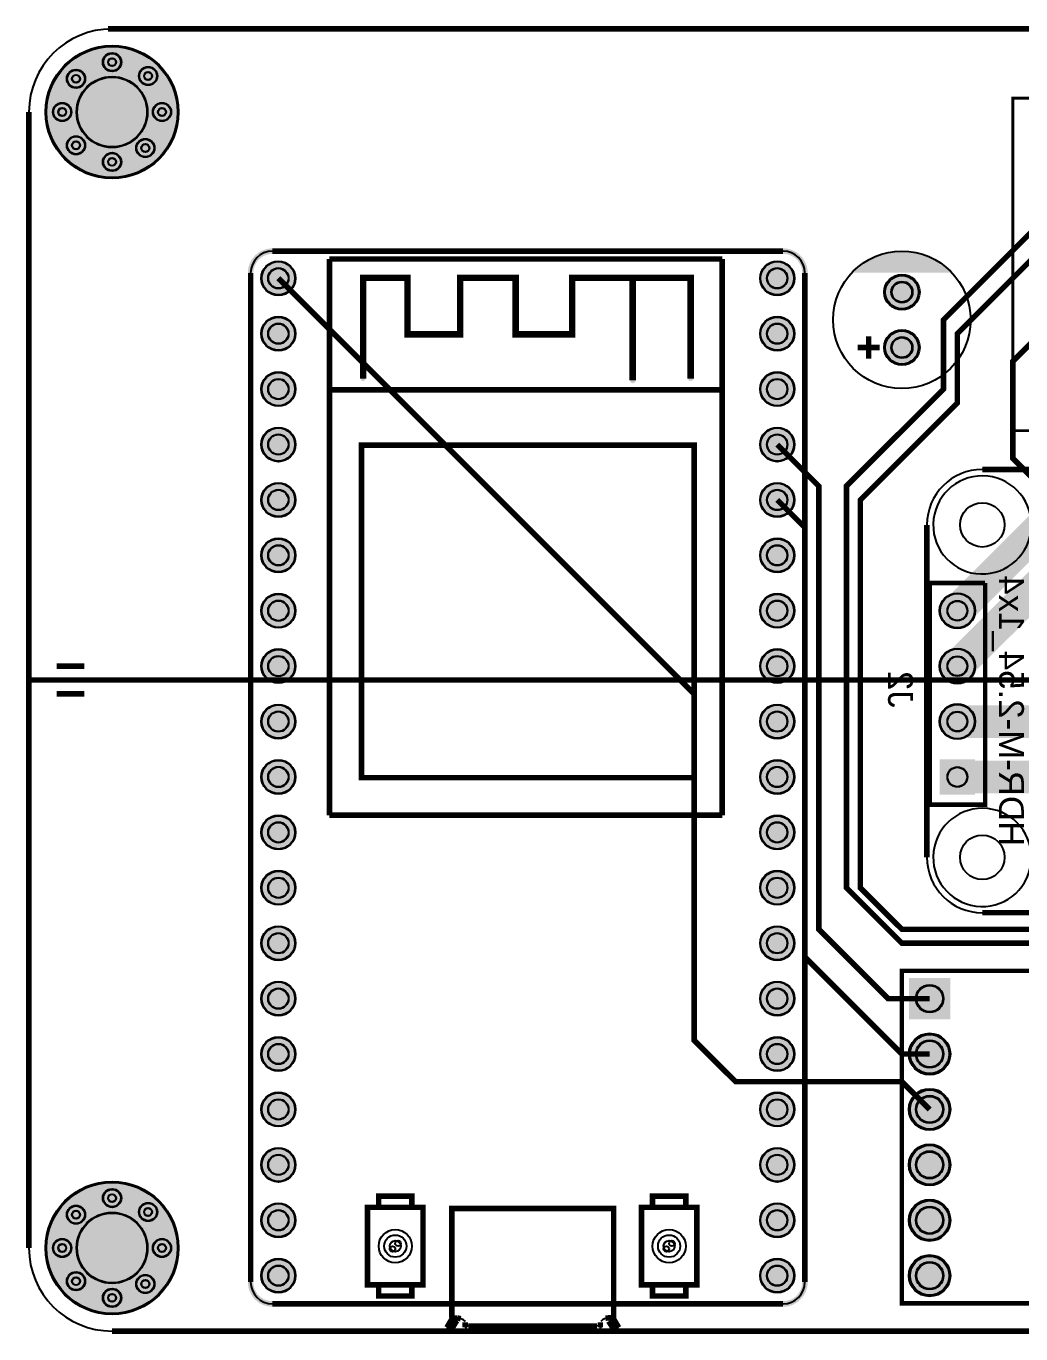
# Model space of a CAD drawing. Header units: millimetres. Extents: x 0 to 136, y 0 to 68.
# Drawn here: x -0.1 to 45.5, y -0.1 to 59.8 of the extents above; entities that cross this region are included whole.
import ezdxf

# ---------------------------------------------------------------- set-up
doc = ezdxf.new("R2010")
doc.units = ezdxf.units.MM
for name, color, linetype, true_color in [('BoardOutLine', 7, 'Continuous', 0xff00ff), ('BottomLayer', 7, 'Continuous', 0x0000ff), ('BottomSilkLayer', 7, 'Continuous', 0x66cc33), ('BottomSolderMaskLayer', 7, 'Continuous', 0xaa00ff), ('Document', 7, 'Continuous', 0xffffff), ('Inner1', 7, 'Continuous', 0x999966), ('Inner2', 7, 'Continuous', 0x008000), ('Multi-Layer', 7, 'Continuous', 0xc0c0c0), ('TopLayer', 7, 'Continuous', 0xff0000), ('TopSilkLayer', 7, 'Continuous', 0xffcc00), ('TopSolderMaskLayer', 7, 'Continuous', 0x800080)]:
    doc.layers.add(name, color=color, linetype=linetype, true_color=true_color)
doc.styles.get("Standard").update_dxf_attribs({"font": 'arial.ttf'})

msp = doc.modelspace()

# ---------------------------------------------------------------- hatches: boundary and pattern name
at = {"layer": 'BottomSolderMaskLayer'}
for points in [[(0.759, 55.88, 1), (6.861, 55.88, 1)], [(3.385, 58.166, 1), (4.235, 58.166, 1)], [(1.734, 57.404, 1), (2.584, 57.404, 1)], [(5.036, 57.531, 1), (5.886, 57.531, 1)], [(1.099, 55.88, 1), (1.949, 55.88, 1)], [(5.671, 55.88, 1), (6.521, 55.88, 1)], [(1.734, 54.356, 1), (2.584, 54.356, 1)], [(4.909, 54.229, 1), (5.759, 54.229, 1)], [(3.385, 53.594, 1), (4.235, 53.594, 1)], [(10.643, 48.26, 1), (12.217, 48.26, 1)], [(33.503, 48.26, 1), (35.077, 48.26, 1)], [(39.192, 47.625, 1), (40.818, 47.625, 1)], [(10.643, 45.72, 1), (12.217, 45.72, 1)], [(33.503, 45.72, 1), (35.077, 45.72, 1)], [(39.192, 45.085, 1), (40.818, 45.085, 1)], [(10.643, 43.18, 1), (12.217, 43.18, 1)], [(33.503, 43.18, 1), (35.077, 43.18, 1)], [(10.643, 40.64, 1), (12.217, 40.64, 1)], [(33.503, 40.64, 1), (35.077, 40.64, 1)], [(10.643, 38.1, 1), (12.217, 38.1, 1)], [(33.503, 38.1, 1), (35.077, 38.1, 1)], [(10.643, 35.56, 1), (12.217, 35.56, 1)], [(33.503, 35.56, 1), (35.077, 35.56, 1)], [(10.643, 33.02, 1), (12.217, 33.02, 1)], [(33.503, 33.02, 1), (35.077, 33.02, 1)], [(41.732, 33.02, 1), (43.358, 33.02, 1)], [(10.643, 30.48, 1), (12.217, 30.48, 1)], [(33.503, 30.48, 1), (35.077, 30.48, 1)], [(41.732, 30.48, 1), (43.358, 30.48, 1)], [(10.643, 27.94, 1), (12.217, 27.94, 1)], [(33.503, 27.94, 1), (35.077, 27.94, 1)], [(41.732, 27.94, 1), (43.358, 27.94, 1)], [(10.643, 25.4, 1), (12.217, 25.4, 1)], [(33.503, 25.4, 1), (35.077, 25.4, 1)], [(43.358, 24.587), (43.358, 26.213), (41.732, 26.213), (41.732, 24.587)], [(10.643, 22.86, 1), (12.217, 22.86, 1)], [(33.503, 22.86, 1), (35.077, 22.86, 1)], [(10.643, 20.32, 1), (12.217, 20.32, 1)], [(33.503, 20.32, 1), (35.077, 20.32, 1)], [(10.643, 17.78, 1), (12.217, 17.78, 1)], [(33.503, 17.78, 1), (35.077, 17.78, 1)], [(42.226, 16.191), (42.226, 14.289), (40.324, 14.289), (40.324, 16.191)], [(10.643, 15.24, 1), (12.217, 15.24, 1)], [(33.503, 15.24, 1), (35.077, 15.24, 1)], [(10.643, 12.7, 1), (12.217, 12.7, 1)], [(33.503, 12.7, 1), (35.077, 12.7, 1)], [(40.324, 12.7, 1), (42.226, 12.7, 1)], [(10.643, 10.16, 1), (12.217, 10.16, 1)], [(33.503, 10.16, 1), (35.077, 10.16, 1)], [(40.324, 10.16, 1), (42.226, 10.16, 1)], [(10.643, 7.62, 1), (12.217, 7.62, 1)], [(33.503, 7.62, 1), (35.077, 7.62, 1)], [(40.324, 7.62, 1), (42.226, 7.62, 1)], [(0.759, 3.81, 1), (6.861, 3.81, 1)], [(3.385, 6.096, 1), (4.235, 6.096, 1)], [(40.324, 5.08, 1), (42.226, 5.08, 1)], [(1.734, 5.334, 1), (2.584, 5.334, 1)], [(5.036, 5.461, 1), (5.886, 5.461, 1)], [(10.643, 5.08, 1), (12.217, 5.08, 1)], [(33.503, 5.08, 1), (35.077, 5.08, 1)], [(1.099, 3.81, 1), (1.949, 3.81, 1)], [(5.671, 3.81, 1), (6.521, 3.81, 1)], [(10.643, 2.54, 1), (12.217, 2.54, 1)], [(33.503, 2.54, 1), (35.077, 2.54, 1)], [(40.324, 2.54, 1), (42.226, 2.54, 1)], [(1.734, 2.286, 1), (2.584, 2.286, 1)], [(4.909, 2.159, 1), (5.759, 2.159, 1)], [(3.385, 1.524, 1), (4.235, 1.524, 1)]]:
    msp.add_hatch(color=256, dxfattribs=at).paths.add_polyline_path(points)
at = {"layer": 'Document'}
for points in [[(10.287, 48.505), (10.288, 48.547), (10.291, 48.59), (10.296, 48.633), (10.304, 48.675), (10.313, 48.717), (10.325, 48.758), (10.338, 48.799), (10.353, 48.839), (10.371, 48.878), (10.39, 48.916), (10.411, 48.953), (10.434, 48.99), (10.459, 49.025), (10.485, 49.058), (10.513, 49.091), (10.543, 49.122), (10.574, 49.151), (10.606, 49.179), (10.64, 49.206), (10.675, 49.23), (10.711, 49.253), (10.748, 49.275), (10.787, 49.294), (10.826, 49.311), (10.866, 49.327), (10.907, 49.34), (10.948, 49.351), (10.99, 49.361), (11.032, 49.368), (11.074, 49.373), (11.117, 49.377), (11.16, 49.378), (11.177, 49.379), (11.193, 49.382), (11.209, 49.387), (11.223, 49.395), (11.237, 49.404), (11.25, 49.415), (11.261, 49.427), (11.27, 49.441), (11.277, 49.456), (11.283, 49.472), (11.286, 49.488), (11.287, 49.505), (11.286, 49.521), (11.283, 49.537), (11.277, 49.553), (11.27, 49.568), (11.261, 49.582), (11.25, 49.594), (11.237, 49.605), (11.223, 49.615), (11.209, 49.622), (11.193, 49.627), (11.177, 49.631), (11.16, 49.632), (11.111, 49.631), (11.062, 49.627), (11.013, 49.622), (10.964, 49.615), (10.916, 49.605), (10.868, 49.593), (10.821, 49.579), (10.775, 49.564), (10.729, 49.546), (10.684, 49.526), (10.64, 49.504), (10.596, 49.481), (10.554, 49.455), (10.514, 49.428), (10.474, 49.399), (10.436, 49.368), (10.399, 49.336), (10.363, 49.302), (10.329, 49.266), (10.297, 49.229), (10.266, 49.191), (10.237, 49.151), (10.209, 49.11), (10.184, 49.068), (10.16, 49.025), (10.139, 48.981), (10.119, 48.936), (10.101, 48.89), (10.085, 48.844), (10.071, 48.796), (10.06, 48.749), (10.05, 48.7), (10.043, 48.652), (10.037, 48.603), (10.034, 48.554), (10.033, 48.505), (10.034, 48.488), (10.037, 48.472), (10.043, 48.456), (10.05, 48.441), (10.059, 48.427), (10.07, 48.415), (10.083, 48.404), (10.096, 48.395), (10.111, 48.387), (10.127, 48.382), (10.143, 48.379), (10.16, 48.378), (10.177, 48.379), (10.193, 48.382), (10.209, 48.387), (10.223, 48.395), (10.237, 48.404), (10.25, 48.415), (10.261, 48.427), (10.27, 48.441), (10.277, 48.456), (10.283, 48.472), (10.286, 48.488), (10.287, 48.505)], [(11.16, 49.632), (34.56, 49.632), (34.577, 49.631), (34.593, 49.627), (34.609, 49.622), (34.623, 49.615), (34.637, 49.605), (34.65, 49.594), (34.661, 49.582), (34.67, 49.568), (34.677, 49.553), (34.683, 49.537), (34.686, 49.521), (34.687, 49.505), (34.686, 49.488), (34.683, 49.472), (34.677, 49.456), (34.67, 49.441), (34.661, 49.427), (34.65, 49.415), (34.637, 49.404), (34.623, 49.395), (34.609, 49.387), (34.593, 49.382), (34.577, 49.379), (34.56, 49.378), (11.16, 49.378), (11.143, 49.379), (11.127, 49.382), (11.111, 49.387), (11.096, 49.395), (11.083, 49.404), (11.07, 49.415), (11.059, 49.427), (11.05, 49.441), (11.043, 49.456), (11.037, 49.472), (11.034, 49.488), (11.033, 49.505), (11.034, 49.521), (11.037, 49.537), (11.043, 49.553), (11.05, 49.568), (11.059, 49.582), (11.07, 49.594), (11.083, 49.605), (11.096, 49.615), (11.111, 49.622), (11.127, 49.627), (11.143, 49.631), (11.16, 49.632)], [(34.56, 49.378), (34.603, 49.377), (34.646, 49.373), (34.688, 49.368), (34.73, 49.361), (34.772, 49.351), (34.813, 49.34), (34.854, 49.327), (34.894, 49.311), (34.933, 49.294), (34.972, 49.275), (35.009, 49.253), (35.045, 49.23), (35.08, 49.206), (35.114, 49.179), (35.146, 49.151), (35.177, 49.122), (35.207, 49.091), (35.235, 49.058), (35.261, 49.025), (35.286, 48.99), (35.309, 48.953), (35.33, 48.916), (35.349, 48.878), (35.367, 48.839), (35.382, 48.799), (35.395, 48.758), (35.407, 48.717), (35.416, 48.675), (35.424, 48.633), (35.429, 48.59), (35.432, 48.547), (35.433, 48.505), (35.434, 48.488), (35.437, 48.472), (35.443, 48.456), (35.45, 48.441), (35.459, 48.427), (35.47, 48.415), (35.483, 48.404), (35.496, 48.395), (35.511, 48.387), (35.527, 48.382), (35.543, 48.379), (35.56, 48.378), (35.577, 48.379), (35.593, 48.382), (35.609, 48.387), (35.623, 48.395), (35.637, 48.404), (35.65, 48.415), (35.661, 48.427), (35.67, 48.441), (35.677, 48.456), (35.683, 48.472), (35.686, 48.488), (35.687, 48.505), (35.686, 48.554), (35.683, 48.603), (35.677, 48.652), (35.67, 48.7), (35.66, 48.749), (35.649, 48.796), (35.635, 48.844), (35.619, 48.89), (35.601, 48.936), (35.581, 48.981), (35.56, 49.025), (35.536, 49.068), (35.51, 49.11), (35.483, 49.151), (35.454, 49.191), (35.423, 49.229), (35.391, 49.266), (35.357, 49.302), (35.321, 49.336), (35.284, 49.368), (35.246, 49.399), (35.206, 49.428), (35.166, 49.455), (35.123, 49.481), (35.08, 49.504), (35.036, 49.526), (34.991, 49.546), (34.945, 49.564), (34.899, 49.579), (34.852, 49.593), (34.804, 49.605), (34.756, 49.615), (34.707, 49.622), (34.658, 49.627), (34.609, 49.631), (34.56, 49.632), (34.543, 49.631), (34.527, 49.627), (34.511, 49.622), (34.496, 49.615), (34.483, 49.605), (34.47, 49.594), (34.459, 49.582), (34.45, 49.568), (34.443, 49.553), (34.437, 49.537), (34.434, 49.521), (34.433, 49.505), (34.434, 49.488), (34.437, 49.472), (34.443, 49.456), (34.45, 49.441), (34.459, 49.427), (34.47, 49.415), (34.483, 49.404), (34.496, 49.395), (34.511, 49.387), (34.527, 49.382), (34.543, 49.379), (34.56, 49.378)], [(10.033, 2.245), (10.033, 48.505), (10.034, 48.521), (10.037, 48.537), (10.043, 48.553), (10.05, 48.568), (10.059, 48.582), (10.07, 48.594), (10.083, 48.605), (10.096, 48.615), (10.111, 48.622), (10.127, 48.627), (10.143, 48.631), (10.16, 48.632), (10.177, 48.631), (10.193, 48.627), (10.209, 48.622), (10.223, 48.615), (10.237, 48.605), (10.25, 48.594), (10.261, 48.582), (10.27, 48.568), (10.277, 48.553), (10.283, 48.537), (10.286, 48.521), (10.287, 48.505), (10.287, 2.245), (10.286, 2.228), (10.283, 2.212), (10.277, 2.196), (10.27, 2.181), (10.261, 2.167), (10.25, 2.155), (10.237, 2.144), (10.223, 2.135), (10.209, 2.127), (10.193, 2.122), (10.177, 2.119), (10.16, 2.118), (10.143, 2.119), (10.127, 2.122), (10.111, 2.127), (10.096, 2.135), (10.083, 2.144), (10.07, 2.155), (10.059, 2.167), (10.05, 2.181), (10.043, 2.196), (10.037, 2.212), (10.034, 2.228), (10.033, 2.245)], [(35.687, 48.505), (35.687, 2.245), (35.686, 2.228), (35.683, 2.212), (35.677, 2.196), (35.67, 2.181), (35.661, 2.167), (35.65, 2.155), (35.637, 2.144), (35.623, 2.135), (35.609, 2.127), (35.593, 2.122), (35.577, 2.119), (35.56, 2.118), (35.543, 2.119), (35.527, 2.122), (35.511, 2.127), (35.496, 2.135), (35.483, 2.144), (35.47, 2.155), (35.459, 2.167), (35.45, 2.181), (35.443, 2.196), (35.437, 2.212), (35.434, 2.228), (35.433, 2.245), (35.433, 48.505), (35.434, 48.521), (35.437, 48.537), (35.443, 48.553), (35.45, 48.568), (35.459, 48.582), (35.47, 48.594), (35.483, 48.605), (35.496, 48.615), (35.511, 48.622), (35.527, 48.627), (35.543, 48.631), (35.56, 48.632), (35.577, 48.631), (35.593, 48.627), (35.609, 48.622), (35.623, 48.615), (35.637, 48.605), (35.65, 48.594), (35.661, 48.582), (35.67, 48.568), (35.677, 48.553), (35.683, 48.537), (35.686, 48.521), (35.687, 48.505)], [(15.21, 43.65), (15.21, 48.3), (15.211, 48.314), (15.214, 48.328), (15.219, 48.342), (15.226, 48.354), (15.234, 48.365), (15.245, 48.376), (15.256, 48.384), (15.268, 48.391), (15.282, 48.396), (15.296, 48.399), (15.31, 48.4), (17.36, 48.4), (17.374, 48.399), (17.388, 48.396), (17.402, 48.391), (17.414, 48.384), (17.425, 48.376), (17.436, 48.365), (17.444, 48.354), (17.451, 48.342), (17.456, 48.328), (17.459, 48.314), (17.46, 48.3), (17.46, 45.8), (19.66, 45.8), (19.66, 48.3), (19.661, 48.314), (19.664, 48.328), (19.669, 48.342), (19.676, 48.354), (19.684, 48.365), (19.695, 48.376), (19.706, 48.384), (19.718, 48.391), (19.732, 48.396), (19.746, 48.399), (19.76, 48.4), (22.31, 48.4), (22.324, 48.399), (22.338, 48.396), (22.352, 48.391), (22.364, 48.384), (22.375, 48.376), (22.386, 48.365), (22.394, 48.354), (22.401, 48.342), (22.406, 48.328), (22.409, 48.314), (22.41, 48.3), (22.41, 45.8), (24.76, 45.8), (24.76, 48.25), (24.761, 48.268), (24.764, 48.286), (24.77, 48.303), (24.777, 48.32), (24.787, 48.335), (24.798, 48.349), (24.811, 48.362), (24.825, 48.373), (24.84, 48.383), (24.857, 48.39), (24.874, 48.396), (24.892, 48.399), (24.91, 48.4), (30.31, 48.4), (30.328, 48.399), (30.346, 48.396), (30.363, 48.39), (30.38, 48.383), (30.395, 48.373), (30.409, 48.362), (30.422, 48.349), (30.433, 48.335), (30.443, 48.32), (30.45, 48.303), (30.456, 48.286), (30.459, 48.268), (30.46, 48.25), (30.46, 43.7), (30.459, 43.682), (30.456, 43.664), (30.45, 43.647), (30.443, 43.63), (30.433, 43.615), (30.422, 43.601), (30.409, 43.588), (30.395, 43.577), (30.38, 43.567), (30.363, 43.56), (30.346, 43.554), (30.328, 43.551), (30.31, 43.55), (30.296, 43.551), (30.282, 43.554), (30.268, 43.559), (30.256, 43.566), (30.245, 43.574), (30.234, 43.585), (30.226, 43.596), (30.219, 43.608), (30.214, 43.622), (30.211, 43.636), (30.21, 43.65), (30.21, 48.15), (27.81, 48.15), (27.81, 43.6), (27.809, 43.582), (27.806, 43.564), (27.8, 43.547), (27.793, 43.53), (27.783, 43.515), (27.772, 43.501), (27.759, 43.488), (27.745, 43.477), (27.73, 43.467), (27.713, 43.46), (27.696, 43.454), (27.678, 43.451), (27.66, 43.45), (27.646, 43.451), (27.632, 43.454), (27.618, 43.459), (27.606, 43.466), (27.595, 43.474), (27.584, 43.485), (27.576, 43.496), (27.569, 43.508), (27.564, 43.522), (27.561, 43.536), (27.56, 43.55), (27.56, 48.15), (25.01, 48.15), (25.01, 45.65), (25.009, 45.636), (25.006, 45.622), (25.001, 45.608), (24.994, 45.596), (24.986, 45.585), (24.975, 45.574), (24.964, 45.566), (24.952, 45.559), (24.938, 45.554), (24.924, 45.551), (24.91, 45.55), (22.36, 45.55), (22.339, 45.551), (22.318, 45.554), (22.298, 45.56), (22.279, 45.567), (22.26, 45.577), (22.242, 45.588), (22.226, 45.601), (22.211, 45.616), (22.198, 45.632), (22.187, 45.65), (22.177, 45.669), (22.17, 45.688), (22.164, 45.708), (22.161, 45.729), (22.16, 45.75), (22.16, 48.15), (19.86, 48.15), (19.86, 45.75), (19.859, 45.729), (19.856, 45.708), (19.85, 45.688), (19.843, 45.669), (19.833, 45.65), (19.822, 45.632), (19.809, 45.616), (19.794, 45.601), (19.778, 45.588), (19.76, 45.577), (19.741, 45.567), (19.722, 45.56), (19.702, 45.554), (19.681, 45.551), (19.66, 45.55), (17.36, 45.55), (17.342, 45.551), (17.324, 45.554), (17.307, 45.56), (17.29, 45.567), (17.275, 45.577), (17.261, 45.588), (17.248, 45.601), (17.237, 45.615), (17.227, 45.63), (17.22, 45.647), (17.214, 45.664), (17.211, 45.682), (17.21, 45.7), (17.21, 48.2), (15.41, 48.2), (15.41, 43.65), (15.409, 43.636), (15.406, 43.622), (15.401, 43.608), (15.394, 43.596), (15.386, 43.585), (15.375, 43.574), (15.364, 43.566), (15.352, 43.559), (15.338, 43.554), (15.324, 43.551), (15.31, 43.55), (15.296, 43.551), (15.282, 43.554), (15.268, 43.559), (15.256, 43.566), (15.245, 43.574), (15.234, 43.585), (15.226, 43.596), (15.219, 43.608), (15.214, 43.622), (15.211, 43.636), (15.21, 43.65)], [(11.16, 1.372), (11.117, 1.373), (11.074, 1.376), (11.032, 1.381), (10.99, 1.388), (10.948, 1.398), (10.907, 1.409), (10.866, 1.423), (10.826, 1.438), (10.787, 1.455), (10.748, 1.475), (10.711, 1.496), (10.675, 1.519), (10.64, 1.543), (10.606, 1.57), (10.574, 1.598), (10.543, 1.627), (10.513, 1.658), (10.485, 1.691), (10.459, 1.725), (10.434, 1.76), (10.411, 1.796), (10.39, 1.833), (10.371, 1.871), (10.353, 1.911), (10.338, 1.95), (10.325, 1.991), (10.313, 2.032), (10.304, 2.074), (10.296, 2.117), (10.291, 2.159), (10.288, 2.202), (10.287, 2.245), (10.286, 2.261), (10.283, 2.277), (10.277, 2.293), (10.27, 2.308), (10.261, 2.322), (10.25, 2.334), (10.237, 2.345), (10.223, 2.355), (10.209, 2.362), (10.193, 2.367), (10.177, 2.371), (10.16, 2.372), (10.143, 2.371), (10.127, 2.367), (10.111, 2.362), (10.096, 2.355), (10.083, 2.345), (10.07, 2.334), (10.059, 2.322), (10.05, 2.308), (10.043, 2.293), (10.037, 2.277), (10.034, 2.261), (10.033, 2.245), (10.034, 2.195), (10.037, 2.146), (10.043, 2.097), (10.05, 2.049), (10.06, 2.001), (10.071, 1.953), (10.085, 1.906), (10.101, 1.859), (10.119, 1.813), (10.139, 1.768), (10.16, 1.724), (10.184, 1.681), (10.209, 1.639), (10.237, 1.598), (10.266, 1.559), (10.297, 1.52), (10.329, 1.483), (10.363, 1.448), (10.399, 1.414), (10.436, 1.381), (10.474, 1.35), (10.514, 1.321), (10.554, 1.294), (10.596, 1.269), (10.64, 1.245), (10.684, 1.223), (10.729, 1.203), (10.775, 1.186), (10.821, 1.17), (10.868, 1.156), (10.916, 1.144), (10.964, 1.135), (11.013, 1.127), (11.062, 1.122), (11.111, 1.119), (11.16, 1.118), (11.177, 1.119), (11.193, 1.122), (11.209, 1.127), (11.223, 1.135), (11.237, 1.144), (11.25, 1.155), (11.261, 1.167), (11.27, 1.181), (11.277, 1.196), (11.283, 1.212), (11.286, 1.228), (11.287, 1.245), (11.286, 1.261), (11.283, 1.277), (11.277, 1.293), (11.27, 1.308), (11.261, 1.322), (11.25, 1.334), (11.237, 1.345), (11.223, 1.355), (11.209, 1.362), (11.193, 1.367), (11.177, 1.371), (11.16, 1.372)], [(35.433, 2.245), (35.432, 2.202), (35.429, 2.159), (35.424, 2.117), (35.416, 2.074), (35.407, 2.032), (35.395, 1.991), (35.382, 1.95), (35.367, 1.911), (35.349, 1.871), (35.33, 1.833), (35.309, 1.796), (35.286, 1.76), (35.261, 1.725), (35.235, 1.691), (35.207, 1.658), (35.177, 1.627), (35.146, 1.598), (35.114, 1.57), (35.08, 1.543), (35.045, 1.519), (35.009, 1.496), (34.972, 1.475), (34.933, 1.455), (34.894, 1.438), (34.854, 1.423), (34.813, 1.409), (34.772, 1.398), (34.73, 1.388), (34.688, 1.381), (34.646, 1.376), (34.603, 1.373), (34.56, 1.372), (34.543, 1.371), (34.527, 1.367), (34.511, 1.362), (34.496, 1.355), (34.483, 1.345), (34.47, 1.334), (34.459, 1.322), (34.45, 1.308), (34.443, 1.293), (34.437, 1.277), (34.434, 1.261), (34.433, 1.245), (34.434, 1.228), (34.437, 1.212), (34.443, 1.196), (34.45, 1.181), (34.459, 1.167), (34.47, 1.155), (34.483, 1.144), (34.496, 1.135), (34.511, 1.127), (34.527, 1.122), (34.543, 1.119), (34.56, 1.118), (34.609, 1.119), (34.658, 1.122), (34.707, 1.127), (34.756, 1.135), (34.804, 1.144), (34.852, 1.156), (34.899, 1.17), (34.945, 1.186), (34.991, 1.203), (35.036, 1.223), (35.08, 1.245), (35.123, 1.269), (35.166, 1.294), (35.206, 1.321), (35.246, 1.35), (35.284, 1.381), (35.321, 1.414), (35.357, 1.448), (35.391, 1.483), (35.423, 1.52), (35.454, 1.559), (35.483, 1.598), (35.51, 1.639), (35.536, 1.681), (35.56, 1.724), (35.581, 1.768), (35.601, 1.813), (35.619, 1.859), (35.635, 1.906), (35.649, 1.953), (35.66, 2.001), (35.67, 2.049), (35.677, 2.097), (35.683, 2.146), (35.686, 2.195), (35.687, 2.245), (35.686, 2.261), (35.683, 2.277), (35.677, 2.293), (35.67, 2.308), (35.661, 2.322), (35.65, 2.334), (35.637, 2.345), (35.623, 2.355), (35.609, 2.362), (35.593, 2.367), (35.577, 2.371), (35.56, 2.372), (35.543, 2.371), (35.527, 2.367), (35.511, 2.362), (35.496, 2.355), (35.483, 2.345), (35.47, 2.334), (35.459, 2.322), (35.45, 2.308), (35.443, 2.293), (35.437, 2.277), (35.434, 2.261), (35.433, 2.245)], [(34.56, 1.118), (11.16, 1.118), (11.143, 1.119), (11.127, 1.122), (11.111, 1.127), (11.096, 1.135), (11.083, 1.144), (11.07, 1.155), (11.059, 1.167), (11.05, 1.181), (11.043, 1.196), (11.037, 1.212), (11.034, 1.228), (11.033, 1.245), (11.034, 1.261), (11.037, 1.277), (11.043, 1.293), (11.05, 1.308), (11.059, 1.322), (11.07, 1.334), (11.083, 1.345), (11.096, 1.355), (11.111, 1.362), (11.127, 1.367), (11.143, 1.371), (11.16, 1.372), (34.56, 1.372), (34.577, 1.371), (34.593, 1.367), (34.609, 1.362), (34.623, 1.355), (34.637, 1.345), (34.65, 1.334), (34.661, 1.322), (34.67, 1.308), (34.677, 1.293), (34.683, 1.277), (34.686, 1.261), (34.687, 1.245), (34.686, 1.228), (34.683, 1.212), (34.677, 1.196), (34.67, 1.181), (34.661, 1.167), (34.65, 1.155), (34.637, 1.144), (34.623, 1.135), (34.609, 1.127), (34.593, 1.122), (34.577, 1.119), (34.56, 1.118)]]:
    msp.add_hatch(color=256, dxfattribs=at).paths.add_polyline_path(points)
at = {"layer": 'Multi-Layer'}
for points in [[(0.81, 55.88, 1), (6.81, 55.88, 1)], [(3.41, 58.166, 1), (4.21, 58.166, 1)], [(1.759, 57.404, 1), (2.559, 57.404, 1)], [(5.061, 57.531, 1), (5.861, 57.531, 1)], [(1.124, 55.88, 1), (1.924, 55.88, 1)], [(5.696, 55.88, 1), (6.496, 55.88, 1)], [(1.759, 54.356, 1), (2.559, 54.356, 1)], [(4.934, 54.229, 1), (5.734, 54.229, 1)], [(3.41, 53.594, 1), (4.21, 53.594, 1)], [(10.668, 48.26, 1), (12.192, 48.26, 1)], [(33.528, 48.26, 1), (35.052, 48.26, 1)], [(39.243, 47.625, 1), (40.767, 47.625, 1)], [(10.668, 45.72, 1), (12.192, 45.72, 1)], [(33.528, 45.72, 1), (35.052, 45.72, 1)], [(39.243, 45.085, 1), (40.767, 45.085, 1)], [(10.668, 43.18, 1), (12.192, 43.18, 1)], [(33.528, 43.18, 1), (35.052, 43.18, 1)], [(10.668, 40.64, 1), (12.192, 40.64, 1)], [(33.528, 40.64, 1), (35.052, 40.64, 1)], [(10.668, 38.1, 1), (12.192, 38.1, 1)], [(33.528, 38.1, 1), (35.052, 38.1, 1)], [(10.668, 35.56, 1), (12.192, 35.56, 1)], [(33.528, 35.56, 1), (35.052, 35.56, 1)], [(10.668, 33.02, 1), (12.192, 33.02, 1)], [(33.528, 33.02, 1), (35.052, 33.02, 1)], [(41.757, 33.02, 1), (43.332, 33.02, 1)], [(10.668, 30.48, 1), (12.192, 30.48, 1)], [(33.528, 30.48, 1), (35.052, 30.48, 1)], [(41.757, 30.48, 1), (43.332, 30.48, 1)], [(10.668, 27.94, 1), (12.192, 27.94, 1)], [(33.528, 27.94, 1), (35.052, 27.94, 1)], [(41.757, 27.94, 1), (43.332, 27.94, 1)], [(10.668, 25.4, 1), (12.192, 25.4, 1)], [(33.528, 25.4, 1), (35.052, 25.4, 1)], [(43.332, 24.613), (43.332, 26.187), (41.758, 26.187), (41.758, 24.613)], [(10.668, 22.86, 1), (12.192, 22.86, 1)], [(33.528, 22.86, 1), (35.052, 22.86, 1)], [(10.668, 20.32, 1), (12.192, 20.32, 1)], [(33.528, 20.32, 1), (35.052, 20.32, 1)], [(10.668, 17.78, 1), (12.192, 17.78, 1)], [(33.528, 17.78, 1), (35.052, 17.78, 1)], [(10.668, 15.24, 1), (12.192, 15.24, 1)], [(33.528, 15.24, 1), (35.052, 15.24, 1)], [(42.175, 16.14), (42.175, 14.34), (40.375, 14.34), (40.375, 16.14)], [(10.668, 12.7, 1), (12.192, 12.7, 1)], [(33.528, 12.7, 1), (35.052, 12.7, 1)], [(40.375, 12.7, 1), (42.175, 12.7, 1)], [(10.668, 10.16, 1), (12.192, 10.16, 1)], [(33.528, 10.16, 1), (35.052, 10.16, 1)], [(40.375, 10.16, 1), (42.175, 10.16, 1)], [(40.375, 7.62, 1), (42.175, 7.62, 1)], [(10.668, 7.62, 1), (12.192, 7.62, 1)], [(33.528, 7.62, 1), (35.052, 7.62, 1)], [(0.81, 3.81, 1), (6.81, 3.81, 1)], [(3.41, 6.096, 1), (4.21, 6.096, 1)], [(1.759, 5.334, 1), (2.559, 5.334, 1)], [(5.061, 5.461, 1), (5.861, 5.461, 1)], [(10.668, 5.08, 1), (12.192, 5.08, 1)], [(33.528, 5.08, 1), (35.052, 5.08, 1)], [(40.375, 5.08, 1), (42.175, 5.08, 1)], [(1.124, 3.81, 1), (1.924, 3.81, 1)], [(5.696, 3.81, 1), (6.496, 3.81, 1)], [(10.668, 2.54, 1), (12.192, 2.54, 1)], [(33.528, 2.54, 1), (35.052, 2.54, 1)], [(40.375, 2.54, 1), (42.175, 2.54, 1)], [(1.759, 2.286, 1), (2.559, 2.286, 1)], [(4.934, 2.159, 1), (5.734, 2.159, 1)], [(3.41, 1.524, 1), (4.21, 1.524, 1)]]:
    msp.add_hatch(color=256, dxfattribs=at).paths.add_polyline_path(points)
at = {"layer": 'TopSilkLayer'}
msp.add_hatch(color=256, dxfattribs=at).paths.add_polyline_path([(37.719, 48.514), (37.773, 48.572), (37.828, 48.629), (37.885, 48.684), (37.943, 48.738), (38.003, 48.79), (38.064, 48.841), (38.126, 48.89), (38.189, 48.938), (38.254, 48.984), (38.32, 49.028), (38.386, 49.07), (38.454, 49.111), (38.523, 49.15), (38.593, 49.187), (38.664, 49.223), (38.736, 49.256), (38.809, 49.288), (38.882, 49.318), (38.956, 49.346), (39.031, 49.372), (39.107, 49.396), (39.183, 49.418), (39.259, 49.438), (39.337, 49.457), (39.414, 49.473), (39.492, 49.487), (39.571, 49.499), (39.649, 49.509), (39.728, 49.518), (39.807, 49.524), (39.886, 49.528), (39.965, 49.53), (40.045, 49.53), (40.124, 49.528), (40.203, 49.524), (40.282, 49.518), (40.361, 49.509), (40.439, 49.499), (40.518, 49.487), (40.596, 49.473), (40.673, 49.457), (40.751, 49.438), (40.827, 49.418), (40.903, 49.396), (40.979, 49.372), (41.054, 49.346), (41.128, 49.318), (41.201, 49.288), (41.274, 49.256), (41.346, 49.223), (41.417, 49.187), (41.487, 49.15), (41.556, 49.111), (41.624, 49.07), (41.69, 49.028), (41.756, 48.984), (41.821, 48.938), (41.884, 48.89), (41.946, 48.841), (42.007, 48.79), (42.067, 48.738), (42.125, 48.684), (42.182, 48.629), (42.237, 48.572), (42.291, 48.514)])
at = {"layer": 'TopSolderMaskLayer'}
for points in [[(0.759, 55.88, 1), (6.861, 55.88, 1)], [(3.385, 58.166, 1), (4.235, 58.166, 1)], [(1.734, 57.404, 1), (2.584, 57.404, 1)], [(5.036, 57.531, 1), (5.886, 57.531, 1)], [(1.099, 55.88, 1), (1.949, 55.88, 1)], [(5.671, 55.88, 1), (6.521, 55.88, 1)], [(1.734, 54.356, 1), (2.584, 54.356, 1)], [(4.909, 54.229, 1), (5.759, 54.229, 1)], [(3.385, 53.594, 1), (4.235, 53.594, 1)], [(10.643, 48.26, 1), (12.217, 48.26, 1)], [(33.503, 48.26, 1), (35.077, 48.26, 1)], [(39.192, 47.625, 1), (40.818, 47.625, 1)], [(10.643, 45.72, 1), (12.217, 45.72, 1)], [(33.503, 45.72, 1), (35.077, 45.72, 1)], [(39.192, 45.085, 1), (40.818, 45.085, 1)], [(10.643, 43.18, 1), (12.217, 43.18, 1)], [(33.503, 43.18, 1), (35.077, 43.18, 1)], [(10.643, 40.64, 1), (12.217, 40.64, 1)], [(33.503, 40.64, 1), (35.077, 40.64, 1)], [(10.643, 38.1, 1), (12.217, 38.1, 1)], [(33.503, 38.1, 1), (35.077, 38.1, 1)], [(10.643, 35.56, 1), (12.217, 35.56, 1)], [(33.503, 35.56, 1), (35.077, 35.56, 1)], [(10.643, 33.02, 1), (12.217, 33.02, 1)], [(33.503, 33.02, 1), (35.077, 33.02, 1)], [(41.732, 33.02, 1), (43.358, 33.02, 1)], [(10.643, 30.48, 1), (12.217, 30.48, 1)], [(33.503, 30.48, 1), (35.077, 30.48, 1)], [(41.732, 30.48, 1), (43.358, 30.48, 1)], [(10.643, 27.94, 1), (12.217, 27.94, 1)], [(33.503, 27.94, 1), (35.077, 27.94, 1)], [(41.732, 27.94, 1), (43.358, 27.94, 1)], [(10.643, 25.4, 1), (12.217, 25.4, 1)], [(33.503, 25.4, 1), (35.077, 25.4, 1)], [(43.358, 24.587), (43.358, 26.213), (41.732, 26.213), (41.732, 24.587)], [(10.643, 22.86, 1), (12.217, 22.86, 1)], [(33.503, 22.86, 1), (35.077, 22.86, 1)], [(10.643, 20.32, 1), (12.217, 20.32, 1)], [(33.503, 20.32, 1), (35.077, 20.32, 1)], [(10.643, 17.78, 1), (12.217, 17.78, 1)], [(33.503, 17.78, 1), (35.077, 17.78, 1)], [(42.226, 16.191), (42.226, 14.289), (40.324, 14.289), (40.324, 16.191)], [(10.643, 15.24, 1), (12.217, 15.24, 1)], [(33.503, 15.24, 1), (35.077, 15.24, 1)], [(10.643, 12.7, 1), (12.217, 12.7, 1)], [(33.503, 12.7, 1), (35.077, 12.7, 1)], [(40.324, 12.7, 1), (42.226, 12.7, 1)], [(10.643, 10.16, 1), (12.217, 10.16, 1)], [(33.503, 10.16, 1), (35.077, 10.16, 1)], [(40.324, 10.16, 1), (42.226, 10.16, 1)], [(10.643, 7.62, 1), (12.217, 7.62, 1)], [(33.503, 7.62, 1), (35.077, 7.62, 1)], [(40.324, 7.62, 1), (42.226, 7.62, 1)], [(0.759, 3.81, 1), (6.861, 3.81, 1)], [(3.385, 6.096, 1), (4.235, 6.096, 1)], [(40.324, 5.08, 1), (42.226, 5.08, 1)], [(1.734, 5.334, 1), (2.584, 5.334, 1)], [(5.036, 5.461, 1), (5.886, 5.461, 1)], [(10.643, 5.08, 1), (12.217, 5.08, 1)], [(33.503, 5.08, 1), (35.077, 5.08, 1)], [(1.099, 3.81, 1), (1.949, 3.81, 1)], [(5.671, 3.81, 1), (6.521, 3.81, 1)], [(10.643, 2.54, 1), (12.217, 2.54, 1)], [(33.503, 2.54, 1), (35.077, 2.54, 1)], [(40.324, 2.54, 1), (42.226, 2.54, 1)], [(1.734, 2.286, 1), (2.584, 2.286, 1)], [(4.909, 2.159, 1), (5.759, 2.159, 1)], [(3.385, 1.524, 1), (4.235, 1.524, 1)]]:
    msp.add_hatch(color=256, dxfattribs=at).paths.add_polyline_path(points)

# ---------------------------------------------------------------- linework, layer by layer
at = {"layer": 'BoardOutLine', "const_width": 0.254}
for points in [[(105.41, 59.69), (3.63, 59.69)], [(0, 55.88), (0, 3.81)], [(3.81, 0), (105.41, 0)]]:
    msp.add_lwpolyline(points, dxfattribs=at)
at = {"layer": 'BoardOutLine'}
for centre, start, end in [((3.81, 55.88), 90, 180), ((3.81, 3.81), 180, 270)]:
    msp.add_arc(centre, 3.81, start, end, dxfattribs=at)
at = {"layer": 'BottomLayer', "const_width": 0.254}
for points in [[(11.43, 48.26), (30.48, 29.21), (30.48, 13.335), (32.385, 11.43), (40.005, 11.43), (41.275, 10.16)], [(41.275, 15.24), (39.37, 15.24), (36.195, 18.415), (36.195, 38.735), (34.29, 40.64)], [(34.29, 38.1), (35.56, 36.83), (35.56, 17.145), (40.005, 12.7), (41.275, 12.7)]]:
    msp.add_lwpolyline(points, dxfattribs=at)
at = {"layer": 'BottomSilkLayer', "const_width": 0.203}
for points in [[(43.815, 34.29), (41.275, 34.29), (41.275, 24.13), (43.815, 24.13), (43.815, 26.035)], [(43.815, 34.29), (43.815, 26.035)]]:
    msp.add_lwpolyline(points, dxfattribs=at)
at = {"layer": 'BottomSolderMaskLayer'}
for centre, radius in [((3.81, 55.88), 3.051), ((3.81, 58.166), 0.425), ((3.81, 58.166), 0.186), ((2.159, 57.404), 0.425), ((2.159, 57.404), 0.186), ((5.461, 57.531), 0.425), ((5.461, 57.531), 0.186), ((3.81, 55.88), 1.627), ((1.524, 55.88), 0.425), ((1.524, 55.88), 0.186), ((6.096, 55.88), 0.425), ((6.096, 55.88), 0.186), ((2.159, 54.356), 0.425), ((5.334, 54.229), 0.425), ((2.159, 54.356), 0.186), ((3.81, 53.594), 0.425), ((5.334, 54.229), 0.186), ((3.81, 53.594), 0.186), ((11.43, 48.26), 0.787), ((11.43, 48.26), 0.472), ((34.29, 48.26), 0.787), ((34.29, 48.26), 0.472), ((40.005, 47.625), 0.813), ((40.005, 47.625), 0.488), ((11.43, 45.72), 0.787), ((11.43, 45.72), 0.472), ((34.29, 45.72), 0.787), ((34.29, 45.72), 0.472), ((40.005, 45.085), 0.813), ((40.005, 45.085), 0.488), ((11.43, 43.18), 0.787), ((34.29, 43.18), 0.787), ((11.43, 43.18), 0.472), ((34.29, 43.18), 0.472), ((11.43, 40.64), 0.787), ((34.29, 40.64), 0.787), ((11.43, 40.64), 0.472), ((34.29, 40.64), 0.472), ((11.43, 38.1), 0.787), ((11.43, 38.1), 0.472), ((34.29, 38.1), 0.787), ((34.29, 38.1), 0.472), ((11.43, 35.56), 0.787), ((11.43, 35.56), 0.472), ((34.29, 35.56), 0.787), ((34.29, 35.56), 0.472), ((11.43, 33.02), 0.787), ((34.29, 33.02), 0.787), ((42.545, 33.02), 0.813), ((11.43, 33.02), 0.472), ((34.29, 33.02), 0.472), ((42.545, 33.02), 0.459), ((11.43, 30.48), 0.787), ((34.29, 30.48), 0.787), ((42.545, 30.48), 0.813), ((11.43, 30.48), 0.472), ((34.29, 30.48), 0.472), ((42.545, 30.48), 0.459), ((11.43, 27.94), 0.787), ((11.43, 27.94), 0.472), ((34.29, 27.94), 0.787), ((34.29, 27.94), 0.472), ((42.545, 27.94), 0.813), ((42.545, 27.94), 0.459), ((11.43, 25.4), 0.787), ((11.43, 25.4), 0.472), ((34.29, 25.4), 0.787), ((34.29, 25.4), 0.472), ((42.545, 25.4), 0.459), ((11.43, 22.86), 0.787), ((34.29, 22.86), 0.787), ((11.43, 22.86), 0.472), ((34.29, 22.86), 0.472), ((11.43, 20.32), 0.787), ((34.29, 20.32), 0.787), ((11.43, 20.32), 0.472), ((34.29, 20.32), 0.472), ((11.43, 17.78), 0.787), ((11.43, 17.78), 0.472), ((34.29, 17.78), 0.787), ((34.29, 17.78), 0.472), ((11.43, 15.24), 0.787), ((11.43, 15.24), 0.472), ((34.29, 15.24), 0.787), ((34.29, 15.24), 0.472), ((41.275, 15.24), 0.634), ((11.43, 12.7), 0.787), ((34.29, 12.7), 0.787), ((41.275, 12.7), 0.951), ((41.275, 12.7), 0.634), ((11.43, 12.7), 0.472), ((34.29, 12.7), 0.472), ((11.43, 10.16), 0.787), ((34.29, 10.16), 0.787), ((41.275, 10.16), 0.951), ((41.275, 10.16), 0.634), ((11.43, 10.16), 0.472), ((34.29, 10.16), 0.472), ((11.43, 7.62), 0.787), ((34.29, 7.62), 0.787), ((41.275, 7.62), 0.951), ((11.43, 7.62), 0.472), ((34.29, 7.62), 0.472), ((41.275, 7.62), 0.634), ((3.81, 3.81), 3.051), ((3.81, 6.096), 0.425), ((3.81, 6.096), 0.186), ((41.275, 5.08), 0.951), ((2.159, 5.334), 0.425), ((2.159, 5.334), 0.186), ((3.81, 3.81), 1.627), ((5.461, 5.461), 0.425), ((5.461, 5.461), 0.186), ((11.43, 5.08), 0.787), ((11.43, 5.08), 0.472), ((34.29, 5.08), 0.787), ((34.29, 5.08), 0.472), ((41.275, 5.08), 0.634), ((1.524, 3.81), 0.425), ((6.096, 3.81), 0.425), ((1.524, 3.81), 0.186), ((6.096, 3.81), 0.186), ((11.43, 2.54), 0.787), ((11.43, 2.54), 0.472), ((34.29, 2.54), 0.787), ((34.29, 2.54), 0.472), ((41.275, 2.54), 0.951), ((41.275, 2.54), 0.634), ((2.159, 2.286), 0.425), ((2.159, 2.286), 0.186), ((5.334, 2.159), 0.425), ((3.81, 1.524), 0.425), ((5.334, 2.159), 0.186), ((3.81, 1.524), 0.186)]:
    msp.add_circle(centre, radius, dxfattribs=at)
at = {"layer": 'Document', "const_width": 0.254}
msp.add_lwpolyline([(0, 29.845), (109.22, 29.845)], dxfattribs=at)
at = {"layer": 'Inner1', "const_width": 1.5}
for points in [[(51.435, 42.545), (51.435, 41.91), (42.545, 33.02)], [(59.055, 42.545), (59.055, 41.275), (60.96, 39.37), (60.96, 33.02), (53.34, 25.4), (42.545, 25.4)]]:
    msp.add_lwpolyline(points, dxfattribs=at)
at = {"layer": 'Inner2', "const_width": 0.254}
msp.add_lwpolyline([(56.515, 55.245), (55.88, 55.245), (45.085, 44.45), (45.085, 40.005), (46.355, 38.735), (46.355, 21.59)], dxfattribs=at)
at = {"layer": 'Multi-Layer'}
for centre, radius in [((3.81, 55.88), 3), ((3.81, 58.166), 0.4), ((3.81, 58.166), 0.175), ((2.159, 57.404), 0.4), ((2.159, 57.404), 0.175), ((5.461, 57.531), 0.4), ((5.461, 57.531), 0.175), ((3.81, 55.88), 1.6), ((1.524, 55.88), 0.4), ((1.524, 55.88), 0.175), ((6.096, 55.88), 0.4), ((6.096, 55.88), 0.175), ((2.159, 54.356), 0.4), ((5.334, 54.229), 0.4), ((2.159, 54.356), 0.175), ((3.81, 53.594), 0.4), ((5.334, 54.229), 0.175), ((3.81, 53.594), 0.175), ((11.43, 48.26), 0.762), ((11.43, 48.26), 0.457), ((34.29, 48.26), 0.762), ((34.29, 48.26), 0.457), ((40.005, 47.625), 0.762), ((40.005, 47.625), 0.457), ((11.43, 45.72), 0.762), ((11.43, 45.72), 0.457), ((34.29, 45.72), 0.762), ((34.29, 45.72), 0.457), ((40.005, 45.085), 0.762), ((40.005, 45.085), 0.457), ((11.43, 43.18), 0.762), ((34.29, 43.18), 0.762), ((11.43, 43.18), 0.457), ((34.29, 43.18), 0.457), ((11.43, 40.64), 0.762), ((34.29, 40.64), 0.762), ((11.43, 40.64), 0.457), ((34.29, 40.64), 0.457), ((11.43, 38.1), 0.762), ((11.43, 38.1), 0.457), ((34.29, 38.1), 0.762), ((34.29, 38.1), 0.457), ((43.688, 36.957), 1.016), ((11.43, 35.56), 0.762), ((11.43, 35.56), 0.457), ((34.29, 35.56), 0.762), ((34.29, 35.56), 0.457), ((11.43, 33.02), 0.762), ((34.29, 33.02), 0.762), ((42.545, 33.02), 0.787), ((11.43, 33.02), 0.457), ((34.29, 33.02), 0.457), ((42.545, 33.02), 0.445), ((11.43, 30.48), 0.762), ((34.29, 30.48), 0.762), ((42.545, 30.48), 0.787), ((11.43, 30.48), 0.457), ((34.29, 30.48), 0.457), ((42.545, 30.48), 0.445), ((11.43, 27.94), 0.762), ((11.43, 27.94), 0.457), ((34.29, 27.94), 0.762), ((34.29, 27.94), 0.457), ((42.545, 27.94), 0.787), ((42.545, 27.94), 0.445), ((11.43, 25.4), 0.762), ((11.43, 25.4), 0.457), ((34.29, 25.4), 0.762), ((34.29, 25.4), 0.457), ((42.545, 25.4), 0.445), ((11.43, 22.86), 0.762), ((34.29, 22.86), 0.762), ((11.43, 22.86), 0.457), ((34.29, 22.86), 0.457), ((43.688, 21.717), 1.016), ((11.43, 20.32), 0.762), ((34.29, 20.32), 0.762), ((11.43, 20.32), 0.457), ((34.29, 20.32), 0.457), ((11.43, 17.78), 0.762), ((11.43, 17.78), 0.457), ((34.29, 17.78), 0.762), ((34.29, 17.78), 0.457), ((11.43, 15.24), 0.762), ((11.43, 15.24), 0.457), ((34.29, 15.24), 0.762), ((34.29, 15.24), 0.457), ((41.275, 15.24), 0.6), ((11.43, 12.7), 0.762), ((34.29, 12.7), 0.762), ((41.275, 12.7), 0.9), ((41.275, 12.7), 0.6), ((11.43, 12.7), 0.457), ((34.29, 12.7), 0.457), ((11.43, 10.16), 0.762), ((34.29, 10.16), 0.762), ((41.275, 10.16), 0.9), ((11.43, 10.16), 0.457), ((34.29, 10.16), 0.457), ((41.275, 10.16), 0.6), ((41.275, 7.62), 0.9), ((11.43, 7.62), 0.762), ((11.43, 7.62), 0.457), ((34.29, 7.62), 0.762), ((34.29, 7.62), 0.457), ((41.275, 7.62), 0.6), ((3.81, 3.81), 3), ((3.81, 6.096), 0.4), ((3.81, 6.096), 0.175), ((2.159, 5.334), 0.4), ((2.159, 5.334), 0.175), ((3.81, 3.81), 1.6), ((5.461, 5.461), 0.4), ((5.461, 5.461), 0.175), ((11.43, 5.08), 0.762), ((11.43, 5.08), 0.457), ((34.29, 5.08), 0.762), ((34.29, 5.08), 0.457), ((41.275, 5.08), 0.9), ((41.275, 5.08), 0.6), ((1.524, 3.81), 0.4), ((6.096, 3.81), 0.4), ((1.524, 3.81), 0.175), ((6.096, 3.81), 0.175), ((11.43, 2.54), 0.762), ((34.29, 2.54), 0.762), ((41.275, 2.54), 0.9), ((41.275, 2.54), 0.6), ((2.159, 2.286), 0.4), ((2.159, 2.286), 0.175), ((5.334, 2.159), 0.4), ((11.43, 2.54), 0.457), ((34.29, 2.54), 0.457), ((3.81, 1.524), 0.4), ((5.334, 2.159), 0.175), ((3.81, 1.524), 0.175)]:
    msp.add_circle(centre, radius, dxfattribs=at)
at = {"layer": 'TopLayer'}
for points, const_width in [([(46.355, 55.245), (46.355, 50.8), (41.91, 46.355), (41.91, 43.18), (37.465, 38.735), (37.465, 20.32), (40.005, 17.78), (53.34, 17.78)], 0.254), ([(48.895, 55.245), (48.895, 52.07), (42.545, 45.72), (42.545, 42.545), (38.1, 38.1), (38.1, 20.32), (40.005, 18.415), (53.975, 18.415)], 0.254), ([(53.975, 42.545), (52.07, 40.64), (49.53, 40.64), (46.99, 38.1), (46.99, 34.925), (42.545, 30.48)], 1.5), ([(56.515, 42.545), (58.42, 40.64), (59.69, 40.64), (60.96, 39.37), (60.96, 37.465), (51.435, 27.94), (42.545, 27.94)], 1.5)]:
    msp.add_lwpolyline(points, dxfattribs=dict(at, const_width=const_width))
at = {"layer": 'TopSilkLayer'}
for points, const_width in [([(45.085, 41.275), (45.085, 56.515), (65.405, 56.515), (65.405, 41.275), (45.085, 41.275)], 0.127), ([(15.24, 40.61), (15.24, 25.37), (30.48, 25.37), (30.48, 40.61), (15.24, 40.61)], 0.254)]:
    msp.add_lwpolyline(points, close=True, dxfattribs=dict(at, const_width=const_width))
for points, const_width in [([(11.16, 49.505), (34.56, 49.505)], 0.254), ([(13.769, 49.144), (13.769, 35.644), (13.769, 23.645)], 0.254), ([(13.769, 49.144), (31.77, 49.144)], 0.254), ([(31.77, 49.144), (31.77, 23.645)], 0.254), ([(10.16, 2.245), (10.16, 48.505)], 0.254), ([(35.56, 48.505), (35.56, 2.245)], 0.254), ([(30.328, 43.658), (30.328, 48.28), (24.892, 48.28), (24.892, 45.69), (22.301, 45.69), (22.301, 48.28), (19.761, 48.28), (19.761, 45.69), (17.348, 45.69), (17.348, 48.28), (15.316, 48.28), (15.316, 43.658)], 0.3), ([(27.661, 43.581), (27.661, 48.268)], 0.3), ([(38.481, 44.577), (38.481, 45.593)], 0.254), ([(37.973, 45.085), (38.989, 45.085)], 0.254), ([(13.769, 43.145), (29.769, 43.145), (31.77, 43.145)], 0.254), ([(43.688, 39.497), (65.278, 39.497)], 0.254), ([(41.148, 21.717), (41.148, 36.957)], 0.254), ([(1.27, 30.48), (2.54, 30.48)], 0.254), ([(1.27, 29.21), (2.54, 29.21)], 0.254), ([(13.769, 23.645), (31.77, 23.645)], 0.254), ([(65.278, 19.177), (43.688, 19.177)], 0.254), ([(52.705, 16.51), (40.005, 16.51), (40.005, 1.27), (52.705, 1.27)], 0.203), ([(16.027, 5.672), (16.027, 6.18), (17.551, 6.18), (17.551, 5.74)], 0.254), ([(28.575, 5.672), (28.575, 6.18), (30.099, 6.18), (30.099, 5.766)], 0.254), ([(15.519, 2.116), (18.059, 2.116), (18.059, 5.672), (15.519, 5.672), (15.519, 2.116), (16.027, 2.116), (16.027, 1.608), (17.551, 1.608), (17.551, 2.116)], 0.254), ([(19.38, 0.618), (19.38, 5.621), (26.797, 5.621), (26.797, 0.618)], 0.254), ([(19.787, 5.621), (19.38, 5.621), (19.38, 4.072)], 0.254), ([(26.289, 5.621), (26.797, 5.621), (26.797, 3.97)], 0.254), ([(28.067, 2.116), (30.607, 2.116), (30.607, 5.672), (28.067, 5.672), (28.067, 2.116), (28.575, 2.116), (28.575, 1.608), (30.099, 1.608), (30.099, 2.116)], 0.254), ([(34.56, 1.245), (11.16, 1.245)], 0.254), ([(19.38, 1.583), (19.38, 0.668)], 0.254), ([(19.406, 1.253), (26.772, 1.253)], 0.254), ([(26.797, 1.583), (26.797, 0.668)], 0.254), ([(19.406, 0.592), (19.152, 0.16)], 0.254), ([(19.326, 0.017), (19.605, 0.475)], 0.254), ([(19.631, 0.602), (19.38, 0.592)], 0.254), ([(19.787, 0.567), (19.631, 0.602)], 0.254), ([(26.539, 0.602), (26.416, 0.592)], 0.254), ([(26.797, 0.618), (26.539, 0.602)], 0.254), ([(26.772, 0.592), (27.026, 0.16)], 0.254), ([(19.126, 0.135), (19.326, 0.017)], 0.254), ([(19.986, 0.398), (19.986, 0.373)], 0.254), ([(19.986, 0.373), (19.986, 0.17)], 0.254), ([(20.139, 0.221), (26.031, 0.221)], 0.254), ([(20.139, 0.017), (26.031, 0.017)], 0.254), ([(26.184, 0.398), (26.184, 0.373)], 0.254), ([(26.184, 0.373), (26.184, 0.17)], 0.254), ([(26.844, 0.017), (26.565, 0.449)], 0.254), ([(27.026, 0.135), (26.844, 0.017)], 0.254)]:
    msp.add_lwpolyline(points, dxfattribs=dict(at, const_width=const_width))
for centre, radius in [((40.005, 46.355), 3.15), ((16.789, 3.894), 0.762), ((16.789, 3.894), 0.508), ((29.337, 3.894), 0.762), ((29.337, 3.894), 0.508), ((16.789, 3.894), 0.254), ((16.662, 3.767), 0.127), ((16.916, 4.021), 0.127), ((29.337, 3.894), 0.254), ((29.21, 3.767), 0.127), ((29.464, 4.021), 0.127)]:
    msp.add_circle(centre, radius, dxfattribs=at)
for centre, radius, start, end in [((11.16, 48.505), 1, 90, 180), ((34.56, 48.505), 1, 0, 90), ((43.688, 36.957), 2.54, 90, 180), ((43.688, 36.953), 2.25, 0.10521, 357.56246), ((43.688, 21.713), 2.25, 0.10521, 357.56246), ((43.688, 21.717), 2.54, 180, 270), ((11.16, 2.245), 1, 180, 270), ((34.56, 2.245), 1, 270, 0), ((19.628, 0.078), 0.519, 43.81881, 97.747), ((19.503, 0.596), 0.157, 317.75475, 358.64243), ((20.153, 0.397), 0.15, 182.02911, 270.90849), ((20.153, 0.181), 0.15, 178.15058, 270.90241), ((26.053, 0.397), 0.15, 269.09151, 357.97089), ((26.053, 0.181), 0.15, 269.09759, 1.84942), ((26.532, 0.176), 0.42, 81.57649, 141.64094), ((26.723, 0.57), 0.157, 171.70738, 212.48213)]:
    msp.add_arc(centre, radius, start, end, dxfattribs=at)
at = {"layer": 'TopSolderMaskLayer'}
for centre, radius in [((3.81, 55.88), 3.051), ((3.81, 58.166), 0.425), ((3.81, 58.166), 0.186), ((2.159, 57.404), 0.425), ((2.159, 57.404), 0.186), ((5.461, 57.531), 0.425), ((5.461, 57.531), 0.186), ((3.81, 55.88), 1.627), ((1.524, 55.88), 0.425), ((1.524, 55.88), 0.186), ((6.096, 55.88), 0.425), ((6.096, 55.88), 0.186), ((2.159, 54.356), 0.425), ((5.334, 54.229), 0.425), ((2.159, 54.356), 0.186), ((3.81, 53.594), 0.425), ((5.334, 54.229), 0.186), ((3.81, 53.594), 0.186), ((11.43, 48.26), 0.787), ((11.43, 48.26), 0.472), ((34.29, 48.26), 0.787), ((34.29, 48.26), 0.472), ((40.005, 47.625), 0.813), ((40.005, 47.625), 0.488), ((11.43, 45.72), 0.787), ((11.43, 45.72), 0.472), ((34.29, 45.72), 0.787), ((34.29, 45.72), 0.472), ((40.005, 45.085), 0.813), ((40.005, 45.085), 0.488), ((11.43, 43.18), 0.787), ((34.29, 43.18), 0.787), ((11.43, 43.18), 0.472), ((34.29, 43.18), 0.472), ((11.43, 40.64), 0.787), ((34.29, 40.64), 0.787), ((11.43, 40.64), 0.472), ((34.29, 40.64), 0.472), ((11.43, 38.1), 0.787), ((11.43, 38.1), 0.472), ((34.29, 38.1), 0.787), ((34.29, 38.1), 0.472), ((11.43, 35.56), 0.787), ((11.43, 35.56), 0.472), ((34.29, 35.56), 0.787), ((34.29, 35.56), 0.472), ((11.43, 33.02), 0.787), ((34.29, 33.02), 0.787), ((42.545, 33.02), 0.813), ((11.43, 33.02), 0.472), ((34.29, 33.02), 0.472), ((42.545, 33.02), 0.459), ((11.43, 30.48), 0.787), ((34.29, 30.48), 0.787), ((42.545, 30.48), 0.813), ((11.43, 30.48), 0.472), ((34.29, 30.48), 0.472), ((42.545, 30.48), 0.459), ((11.43, 27.94), 0.787), ((11.43, 27.94), 0.472), ((34.29, 27.94), 0.787), ((34.29, 27.94), 0.472), ((42.545, 27.94), 0.813), ((42.545, 27.94), 0.459), ((11.43, 25.4), 0.787), ((11.43, 25.4), 0.472), ((34.29, 25.4), 0.787), ((34.29, 25.4), 0.472), ((42.545, 25.4), 0.459), ((11.43, 22.86), 0.787), ((34.29, 22.86), 0.787), ((11.43, 22.86), 0.472), ((34.29, 22.86), 0.472), ((11.43, 20.32), 0.787), ((34.29, 20.32), 0.787), ((11.43, 20.32), 0.472), ((34.29, 20.32), 0.472), ((11.43, 17.78), 0.787), ((11.43, 17.78), 0.472), ((34.29, 17.78), 0.787), ((34.29, 17.78), 0.472), ((11.43, 15.24), 0.787), ((11.43, 15.24), 0.472), ((34.29, 15.24), 0.787), ((34.29, 15.24), 0.472), ((41.275, 15.24), 0.634), ((11.43, 12.7), 0.787), ((34.29, 12.7), 0.787), ((41.275, 12.7), 0.951), ((41.275, 12.7), 0.634), ((11.43, 12.7), 0.472), ((34.29, 12.7), 0.472), ((11.43, 10.16), 0.787), ((34.29, 10.16), 0.787), ((41.275, 10.16), 0.951), ((41.275, 10.16), 0.634), ((11.43, 10.16), 0.472), ((34.29, 10.16), 0.472), ((11.43, 7.62), 0.787), ((34.29, 7.62), 0.787), ((41.275, 7.62), 0.951), ((11.43, 7.62), 0.472), ((34.29, 7.62), 0.472), ((41.275, 7.62), 0.634), ((3.81, 3.81), 3.051), ((3.81, 6.096), 0.425), ((3.81, 6.096), 0.186), ((41.275, 5.08), 0.951), ((2.159, 5.334), 0.425), ((2.159, 5.334), 0.186), ((3.81, 3.81), 1.627), ((5.461, 5.461), 0.425), ((5.461, 5.461), 0.186), ((11.43, 5.08), 0.787), ((11.43, 5.08), 0.472), ((34.29, 5.08), 0.787), ((34.29, 5.08), 0.472), ((41.275, 5.08), 0.634), ((1.524, 3.81), 0.425), ((6.096, 3.81), 0.425), ((1.524, 3.81), 0.186), ((6.096, 3.81), 0.186), ((11.43, 2.54), 0.787), ((11.43, 2.54), 0.472), ((34.29, 2.54), 0.787), ((34.29, 2.54), 0.472), ((41.275, 2.54), 0.951), ((41.275, 2.54), 0.634), ((2.159, 2.286), 0.425), ((2.159, 2.286), 0.186), ((5.334, 2.159), 0.425), ((3.81, 1.524), 0.425), ((5.334, 2.159), 0.186), ((3.81, 1.524), 0.186)]:
    msp.add_circle(centre, radius, dxfattribs=at)

# ---------------------------------------------------------------- texts
at = {"layer": 'BottomSilkLayer', "text_generation_flag": 2}
for s, p in [('HDR-M-2.54_1x4', (44.45, 22.225)), ('J2', (39.37, 28.575))]:
    msp.add_text(s, height=1.143, rotation=270, dxfattribs=at).set_placement(p)

doc.saveas('drawing.dxf')
